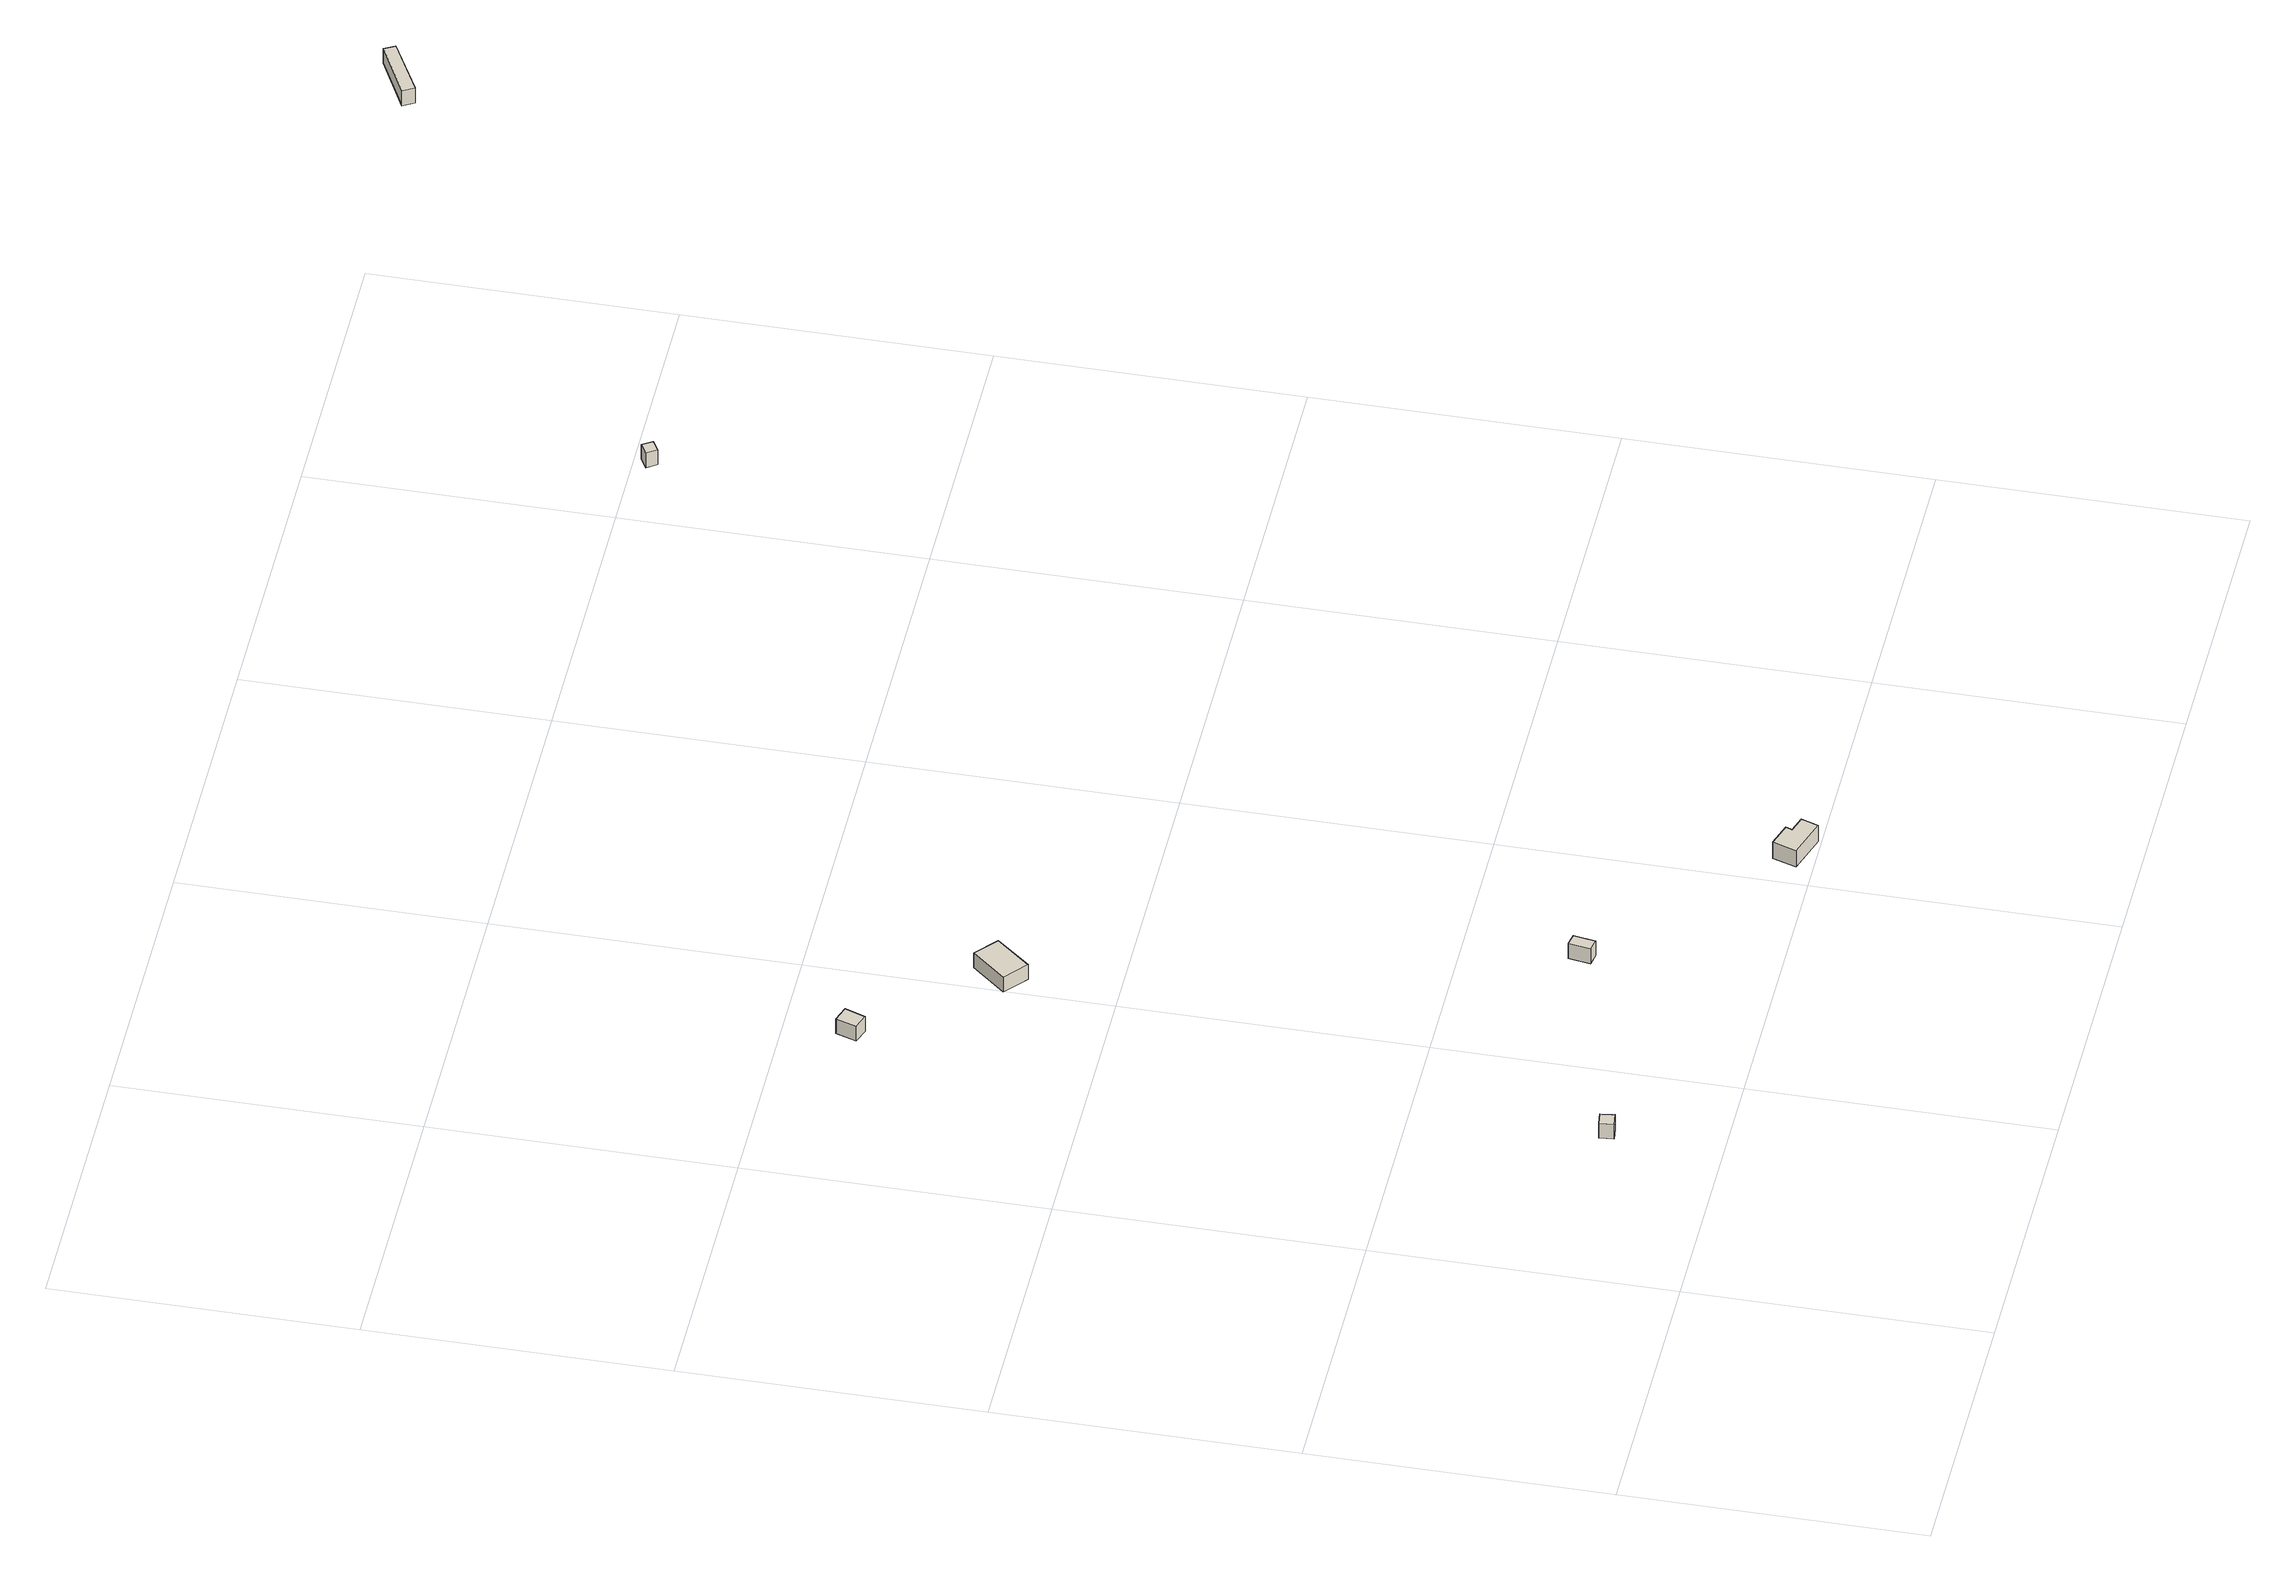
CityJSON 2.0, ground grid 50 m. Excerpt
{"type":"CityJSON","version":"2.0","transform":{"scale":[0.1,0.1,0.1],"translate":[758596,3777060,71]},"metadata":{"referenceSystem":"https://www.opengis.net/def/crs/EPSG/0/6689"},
"CityObjects":{
"building1":{"type":"Building","attributes":{"class":"3001","usage":"461","yearOfConstruction":"0001","measuredHeight":3,"storeysAboveGround":9999,"storeysBelowGround":9999,"BuildingDetailAttribute.totalFloorArea":-9999,"BuildingDetailAttribute.buildingFootprintArea":-9999,"BuildingDetailAttribute.buildingStructureType":"611","BuildingDetailAttribute.fireproofStructureType":"1011","BuildingDetailAttribute.landUseType":"231","BuildingDetailAttribute.specifiedBuildingCoverageRate":-9999,"BuildingDetailAttribute.specifiedFloorAreaRate":-9999,"BuildingDetailAttribute.buildingHeight":-9999,"BuildingDetailAttribute.surveyYear":"0001","BuildingIDAttribute.prefecture":"35","BuildingIDAttribute.city":"35215"},"address":[{"country":"日本","locality":"山口県周南市大字川曲"}],"geometry":[{"type":"Solid","lod":"1","boundaries":[[[[0,1,2,3]],[[2,4,5,3]],[[1,6,4,2]],[[0,7,6,1]],[[3,5,7,0]],[[4,6,7,5]]]]}]},
"building2":{"type":"Building","attributes":{"class":"3001","usage":"451","yearOfConstruction":"0001","measuredHeight":3,"storeysAboveGround":1,"storeysBelowGround":0,"BuildingDetailAttribute.totalFloorArea":10,"BuildingDetailAttribute.buildingFootprintArea":10,"BuildingDetailAttribute.buildingStructureType":"611","BuildingDetailAttribute.fireproofStructureType":"1011","BuildingDetailAttribute.urbanPlanType":"21","BuildingDetailAttribute.areaClassificationType":"23","BuildingDetailAttribute.districtsAndZonesType":"0","BuildingDetailAttribute.landUseType":"202","BuildingDetailAttribute.specifiedBuildingCoverageRate":-9999,"BuildingDetailAttribute.specifiedFloorAreaRate":-9999,"BuildingDetailAttribute.buildingHeight":5.1,"BuildingDetailAttribute.surveyYear":2021,"BuildingIDAttribute.prefecture":"35","BuildingIDAttribute.city":"35215"},"address":[{"country":"日本","locality":"山口県周南市大字川曲"}],"geometry":[{"type":"Solid","lod":"1","boundaries":[[[[8,9,10,11]],[[10,12,13,11]],[[9,14,12,10]],[[8,15,14,9]],[[11,13,15,8]],[[12,14,15,13]]]]}]},
"building3":{"type":"Building","attributes":{"class":"3001","usage":"411","yearOfConstruction":"0001","measuredHeight":3,"storeysAboveGround":2,"storeysBelowGround":0,"BuildingDetailAttribute.totalFloorArea":79,"BuildingDetailAttribute.buildingFootprintArea":39.5,"BuildingDetailAttribute.buildingStructureType":"611","BuildingDetailAttribute.fireproofStructureType":"1011","BuildingDetailAttribute.urbanPlanType":"21","BuildingDetailAttribute.areaClassificationType":"23","BuildingDetailAttribute.districtsAndZonesType":"0","BuildingDetailAttribute.landUseType":"202","BuildingDetailAttribute.specifiedBuildingCoverageRate":-9999,"BuildingDetailAttribute.specifiedFloorAreaRate":-9999,"BuildingDetailAttribute.buildingHeight":8,"BuildingDetailAttribute.surveyYear":2021,"BuildingIDAttribute.prefecture":"35","BuildingIDAttribute.city":"35215"},"address":[{"country":"日本","locality":"山口県周南市大字川曲"}],"geometry":[{"type":"Solid","lod":"1","boundaries":[[[[16,17,18,19]],[[18,20,21,19]],[[17,22,20,18]],[[16,23,22,17]],[[19,21,23,16]],[[20,22,23,21]]]]}]},
"building4":{"type":"Building","attributes":{"class":"3001","usage":"461","yearOfConstruction":"0001","measuredHeight":3,"storeysAboveGround":9999,"storeysBelowGround":9999,"BuildingDetailAttribute.totalFloorArea":-9999,"BuildingDetailAttribute.buildingFootprintArea":-9999,"BuildingDetailAttribute.buildingStructureType":"611","BuildingDetailAttribute.fireproofStructureType":"1011","BuildingDetailAttribute.landUseType":"231","BuildingDetailAttribute.specifiedBuildingCoverageRate":-9999,"BuildingDetailAttribute.specifiedFloorAreaRate":-9999,"BuildingDetailAttribute.buildingHeight":-9999,"BuildingDetailAttribute.surveyYear":"0001","BuildingIDAttribute.prefecture":"35","BuildingIDAttribute.city":"35215"},"address":[{"country":"日本","locality":"山口県周南市大字川曲"}],"geometry":[{"type":"Solid","lod":"1","boundaries":[[[[24,25,26,27]],[[26,28,29,27]],[[25,30,28,26]],[[24,31,30,25]],[[27,29,31,24]],[[28,30,31,29]]]]}]},
"building5":{"type":"Building","attributes":{"class":"3001","usage":"451","yearOfConstruction":"0001","measuredHeight":3.3,"storeysAboveGround":1,"storeysBelowGround":0,"BuildingDetailAttribute.totalFloorArea":25.5,"BuildingDetailAttribute.buildingFootprintArea":25.5,"BuildingDetailAttribute.buildingStructureType":"611","BuildingDetailAttribute.fireproofStructureType":"1011","BuildingDetailAttribute.urbanPlanType":"21","BuildingDetailAttribute.areaClassificationType":"23","BuildingDetailAttribute.districtsAndZonesType":"0","BuildingDetailAttribute.landUseType":"219","BuildingDetailAttribute.specifiedBuildingCoverageRate":-9999,"BuildingDetailAttribute.specifiedFloorAreaRate":-9999,"BuildingDetailAttribute.buildingHeight":5.1,"BuildingDetailAttribute.surveyYear":2021,"BuildingIDAttribute.prefecture":"35","BuildingIDAttribute.city":"35215"},"address":[{"country":"日本","locality":"山口県周南市大字川曲"}],"geometry":[{"type":"Solid","lod":"1","boundaries":[[[[32,33,34,35,36,37]],[[36,38,39,37]],[[35,40,38,36]],[[34,41,40,35]],[[33,42,41,34]],[[32,43,42,33]],[[37,39,43,32]],[[38,40,41,42,43,39]]]]}]},
"building6":{"type":"Building","attributes":{"class":"3001","usage":"461","yearOfConstruction":"0001","measuredHeight":3.5,"storeysAboveGround":9999,"storeysBelowGround":9999,"BuildingDetailAttribute.totalFloorArea":-9999,"BuildingDetailAttribute.buildingFootprintArea":-9999,"BuildingDetailAttribute.buildingStructureType":"611","BuildingDetailAttribute.fireproofStructureType":"1011","BuildingDetailAttribute.landUseType":"231","BuildingDetailAttribute.specifiedBuildingCoverageRate":-9999,"BuildingDetailAttribute.specifiedFloorAreaRate":-9999,"BuildingDetailAttribute.buildingHeight":-9999,"BuildingDetailAttribute.surveyYear":"0001","BuildingIDAttribute.prefecture":"35","BuildingIDAttribute.city":"35215"},"address":[{"country":"日本","locality":"山口県周南市大字川曲"}],"geometry":[{"type":"Solid","lod":"1","boundaries":[[[[44,45,46,47]],[[46,48,49,47]],[[45,50,48,46]],[[44,51,50,45]],[[47,49,51,44]],[[48,50,51,49]]]]}]},
"building7":{"type":"Building","attributes":{"class":"3001","usage":"451","yearOfConstruction":"0001","measuredHeight":3,"storeysAboveGround":1,"storeysBelowGround":0,"BuildingDetailAttribute.totalFloorArea":25,"BuildingDetailAttribute.buildingFootprintArea":25,"BuildingDetailAttribute.buildingStructureType":"611","BuildingDetailAttribute.fireproofStructureType":"1011","BuildingDetailAttribute.urbanPlanType":"21","BuildingDetailAttribute.areaClassificationType":"23","BuildingDetailAttribute.districtsAndZonesType":"0","BuildingDetailAttribute.landUseType":"219","BuildingDetailAttribute.specifiedBuildingCoverageRate":-9999,"BuildingDetailAttribute.specifiedFloorAreaRate":-9999,"BuildingDetailAttribute.buildingHeight":5.1,"BuildingDetailAttribute.surveyYear":2021,"BuildingIDAttribute.prefecture":"35","BuildingIDAttribute.city":"35215"},"address":[{"country":"日本","locality":"山口県周南市大字川曲"}],"geometry":[{"type":"Solid","lod":"1","boundaries":[[[[52,53,54,55]],[[54,56,57,55]],[[53,58,56,54]],[[52,59,58,53]],[[55,57,59,52]],[[56,58,59,57]]]]}]}
},
"vertices":[
[342,175,5],[339,199,5],[362,202,5],[365,178,5],[362,202,35],[365,178,35],[339,199,35],[342,175,35],
[28,1303,295],[2,1312,295],[14,1347,295],[41,1338,295],[14,1347,325],[41,1338,325],[2,1312,325],[28,1303,325],
[293,1098,216],[255,1130,216],[304,1187,216],[341,1155,216],[304,1187,246],[341,1155,246],[255,1130,246],[293,1098,246],
[763,290,11],[742,294,11],[748,331,11],[769,327,11],[748,331,41],[769,327,41],[742,294,41],[763,290,41],
[1077,41,17],[1105,32,17],[1095,3,17],[1028,25,17],[1041,65,17],[1081,52,17],[1041,65,50],[1081,52,50],[1028,25,50],[1095,3,50],[1105,32,50],[1077,41,50],
[1239,1880,351],[1228,1897,351],[1247,1908,351],[1258,1891,351],[1247,1908,381],[1258,1891,381],[1228,1897,381],[1239,1880,381],
[1899,2400,455],[1888,2419,455],[1983,2468,455],[1993,2450,455],[1983,2468,485],[1993,2450,485],[1888,2419,485],[1899,2400,485]
]}
